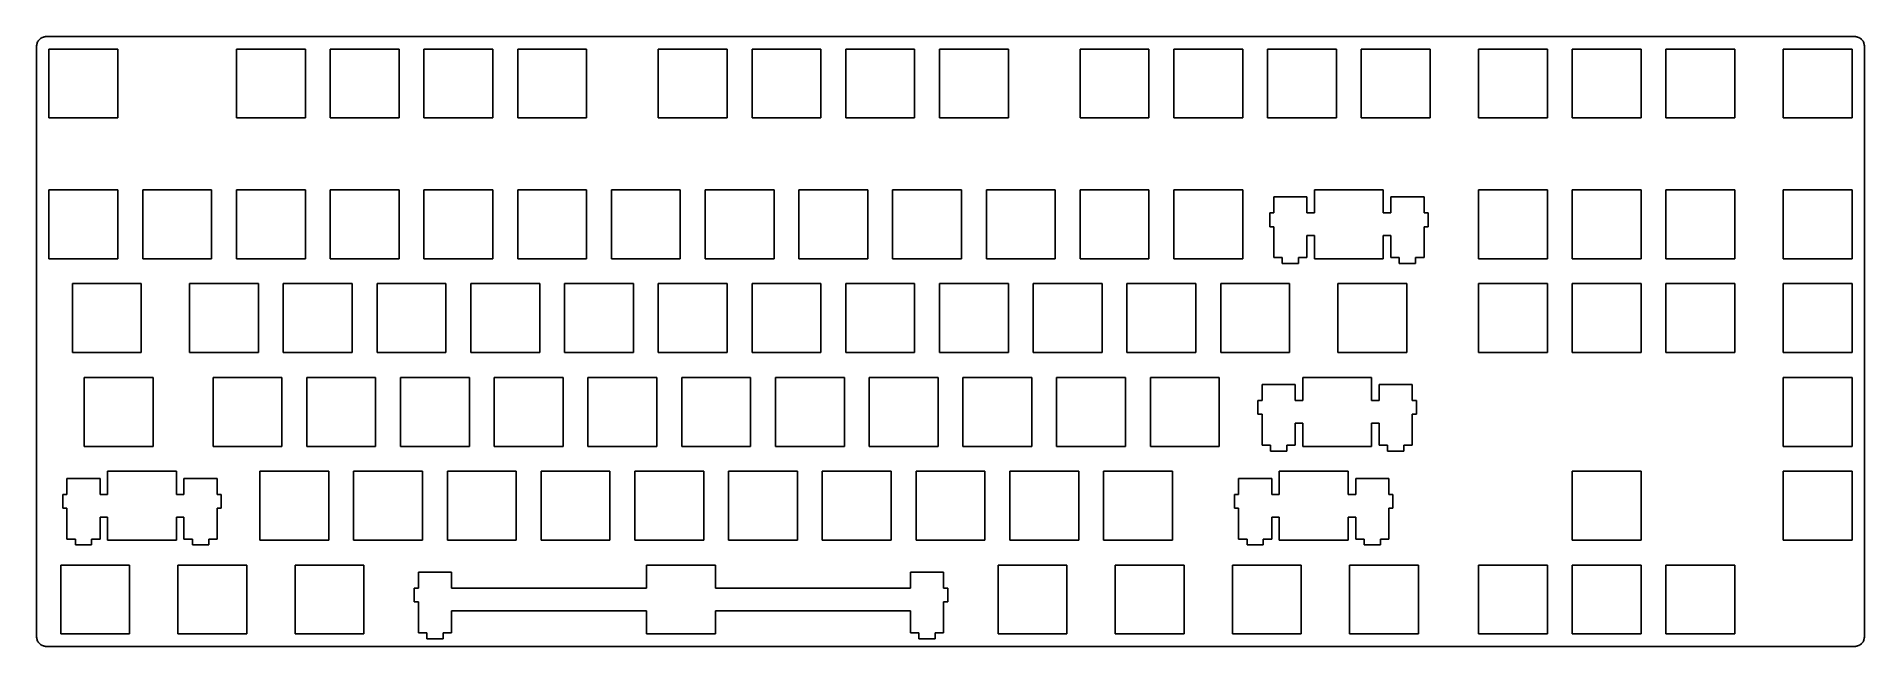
# Model space of a CAD drawing. Extents: x 0 to 372, y 0 to 124.
import ezdxf

# ---------------------------------------------------------------- set-up
doc = ezdxf.new("R2010")
doc.units = 0
doc.layers.get('0').update_dxf_attribs({"linetype": 'CONTINUOUS'})

msp = doc.modelspace()

# ---------------------------------------------------------------- linework, layer by layer
at = {"color": 0}
for p, q in [((0.150206, 122.549), (0.192925, 122.702)), ((0.192925, 122.702), (0.248047, 122.848)), ((0.248047, 122.848), (0.312815, 122.99)), ((0.312815, 122.99), (0.389985, 123.128)), ((0.389985, 123.128), (0.4768, 123.259)), ((0.4768, 123.259), (0.574643, 123.381)), ((0.574643, 123.381), (0.680752, 123.497)), ((0.680752, 123.497), (0.796505, 123.603)), ((0.796505, 123.603), (0.919152, 123.701)), ((0.919152, 123.701), (1.05006, 123.788)), ((1.05006, 123.788), (1.18787, 123.865)), ((1.18787, 123.865), (1.32981, 123.93)), ((1.32981, 123.93), (1.47588, 123.985)), ((1.47588, 123.985), (1.62884, 124.027)), ((1.62884, 124.027), (1.7818, 124.058)), ((1.7818, 124.058), (1.9389, 124.076)), ((1.9389, 124.076), (2.096, 124.083)), ((2.096, 124.083), (369.574, 124.083)), ((369.574, 124.083), (369.729, 124.076)), ((369.729, 124.076), (369.884, 124.058)), ((369.884, 124.058), (370.039, 124.027)), ((370.039, 124.027), (370.191, 123.985)), ((370.191, 123.985), (370.336, 123.93)), ((370.336, 123.93), (370.48, 123.865)), ((370.48, 123.865), (370.614, 123.788)), ((370.614, 123.788), (370.745, 123.701)), ((370.745, 123.701), (370.872, 123.603)), ((370.872, 123.603), (370.985, 123.497)), ((370.985, 123.497), (371.09, 123.381)), ((371.09, 123.381), (371.189, 123.259)), ((371.189, 123.259), (371.277, 123.128)), ((371.277, 123.128), (371.355, 122.99)), ((371.355, 122.99), (371.419, 122.848)), ((371.419, 122.848), (371.475, 122.702)), ((371.475, 122.702), (371.514, 122.549)), ((0.095085, 122.082), (0.101975, 122.239)), ((0.095085, 2.25585), (0.095085, 122.082)), ((0.101975, 122.239), (0.119889, 122.396)), ((0.119889, 122.396), (0.150206, 122.549)), ((2.62103, 121.557), (16.6205, 121.557)), ((2.62103, 107.557), (2.62103, 121.557)), ((16.6205, 121.557), (16.6205, 107.557)), ((40.7211, 121.557), (54.7204, 121.557)), ((40.7211, 107.557), (40.7211, 121.557)), ((54.7204, 121.557), (54.7204, 107.557)), ((59.7711, 121.557), (73.7704, 121.557)), ((59.7711, 107.557), (59.7711, 121.557)), ((73.7704, 121.557), (73.7704, 107.557)), ((78.8211, 121.557), (92.8204, 121.557)), ((78.8211, 107.557), (78.8211, 121.557)), ((92.8204, 121.557), (92.8204, 107.557)), ((97.8697, 121.557), (111.869, 121.557)), ((97.8697, 107.557), (97.8697, 121.557)), ((111.869, 121.557), (111.869, 107.557)), ((126.446, 121.557), (140.445, 121.557)), ((126.446, 107.557), (126.446, 121.557)), ((140.445, 121.557), (140.445, 107.557)), ((145.496, 121.557), (159.495, 121.557)), ((145.496, 107.557), (145.496, 121.557)), ((159.495, 121.557), (159.495, 107.557)), ((164.546, 121.557), (178.545, 121.557)), ((164.546, 107.557), (164.546, 121.557)), ((178.545, 121.557), (178.545, 107.557)), ((183.596, 121.557), (197.595, 121.557)), ((183.596, 107.557), (183.596, 121.557)), ((197.595, 121.557), (197.595, 107.557)), ((212.171, 121.557), (226.17, 121.557)), ((212.171, 107.557), (212.171, 121.557)), ((226.17, 121.557), (226.17, 107.557)), ((231.221, 121.557), (245.22, 121.557)), ((231.221, 107.557), (231.221, 121.557)), ((245.22, 121.557), (245.22, 107.557)), ((250.271, 121.557), (264.27, 121.557)), ((250.271, 107.557), (250.271, 121.557)), ((264.27, 121.557), (264.27, 107.557)), ((269.321, 121.557), (283.32, 121.557)), ((269.321, 107.557), (269.321, 121.557)), ((283.32, 121.557), (283.32, 107.557)), ((293.132, 121.557), (307.133, 121.557)), ((293.132, 107.557), (293.132, 121.557)), ((307.133, 121.557), (307.133, 107.557)), ((312.182, 121.557), (326.183, 121.557)), ((312.182, 107.557), (312.182, 121.557)), ((326.183, 121.557), (326.183, 107.557)), ((331.232, 121.557), (345.233, 121.557)), ((331.232, 107.557), (331.232, 121.557)), ((345.233, 121.557), (345.233, 107.557)), ((355.046, 121.557), (369.044, 121.557)), ((355.046, 107.557), (355.046, 121.557)), ((369.044, 121.557), (369.044, 107.557)), ((371.514, 122.549), (371.546, 122.396)), ((371.546, 122.396), (371.563, 122.239)), ((371.563, 122.239), (371.57, 122.082)), ((371.57, 122.082), (371.57, 2.25585)), ((16.6205, 107.557), (2.62103, 107.557)), ((54.7204, 107.557), (40.7211, 107.557)), ((73.7704, 107.557), (59.7711, 107.557)), ((92.8204, 107.557), (78.8211, 107.557)), ((111.869, 107.557), (97.8697, 107.557)), ((140.445, 107.557), (126.446, 107.557)), ((159.495, 107.557), (145.496, 107.557)), ((178.545, 107.557), (164.546, 107.557)), ((197.595, 107.557), (183.596, 107.557)), ((226.17, 107.557), (212.171, 107.557)), ((245.22, 107.557), (231.221, 107.557)), ((264.27, 107.557), (250.271, 107.557)), ((283.32, 107.557), (269.321, 107.557)), ((307.133, 107.557), (293.132, 107.557)), ((326.183, 107.557), (312.182, 107.557)), ((345.233, 107.557), (331.232, 107.557)), ((369.044, 107.557), (355.046, 107.557)), ((2.62103, 92.9816), (16.6205, 92.9816)), ((2.62103, 78.9824), (2.62103, 92.9816)), ((16.6205, 92.9816), (16.6205, 78.9824)), ((21.671, 92.9816), (35.6704, 92.9816)), ((21.671, 78.9824), (21.671, 92.9816)), ((35.6704, 92.9816), (35.6704, 78.9824)), ((40.7211, 92.9816), (54.7204, 92.9816)), ((40.7211, 78.9824), (40.7211, 92.9816)), ((54.7204, 92.9816), (54.7204, 78.9824)), ((59.7711, 92.9816), (73.7704, 92.9816)), ((59.7711, 78.9824), (59.7711, 92.9816)), ((73.7704, 92.9816), (73.7704, 78.9824)), ((78.8211, 92.9816), (92.8204, 92.9816)), ((78.8211, 78.9824), (78.8211, 92.9816)), ((92.8204, 92.9816), (92.8204, 78.9824)), ((97.8697, 92.9816), (111.869, 92.9816)), ((97.8697, 78.9824), (97.8697, 92.9816)), ((111.869, 92.9816), (111.869, 78.9824)), ((116.92, 92.9816), (130.92, 92.9816)), ((116.92, 78.9824), (116.92, 92.9816)), ((130.92, 92.9816), (130.92, 78.9824)), ((135.971, 92.9816), (149.97, 92.9816)), ((135.971, 78.9824), (135.971, 92.9816)), ((149.97, 92.9816), (149.97, 78.9824)), ((155.021, 92.9816), (169.02, 92.9816)), ((155.021, 78.9824), (155.021, 92.9816)), ((169.02, 92.9816), (169.02, 78.9824)), ((174.071, 92.9816), (188.07, 92.9816)), ((174.071, 78.9824), (174.071, 92.9816)), ((188.07, 92.9816), (188.07, 78.9824)), ((193.121, 92.9816), (207.12, 92.9816)), ((193.121, 78.9824), (193.121, 92.9816)), ((207.12, 92.9816), (207.12, 78.9824)), ((212.171, 92.9816), (226.17, 92.9816)), ((212.171, 78.9824), (212.171, 92.9816)), ((226.17, 92.9816), (226.17, 78.9824)), ((231.221, 92.9816), (245.22, 92.9816)), ((231.221, 78.9824), (231.221, 92.9816)), ((245.22, 92.9816), (245.22, 78.9824)), ((259.796, 92.9816), (259.796, 88.2826)), ((273.795, 92.9816), (259.796, 92.9816)), ((273.795, 88.2826), (273.795, 92.9816)), ((293.132, 92.9816), (307.133, 92.9816)), ((293.132, 78.9824), (293.132, 92.9816)), ((307.133, 92.9816), (307.133, 78.9824)), ((312.182, 92.9816), (326.183, 92.9816)), ((312.182, 78.9824), (312.182, 92.9816)), ((326.183, 92.9816), (326.183, 78.9824)), ((331.232, 92.9816), (345.233, 92.9816)), ((331.232, 78.9824), (331.232, 92.9816)), ((345.233, 92.9816), (345.233, 78.9824)), ((355.046, 92.9816), (369.044, 92.9816)), ((355.046, 78.9824), (355.046, 92.9816)), ((369.044, 92.9816), (369.044, 78.9824)), ((258.27, 91.5127), (251.521, 91.5127)), ((251.521, 91.5127), (251.521, 88.2826)), ((258.27, 88.2826), (258.27, 91.5127)), ((282.071, 91.5127), (275.321, 91.5127)), ((275.321, 91.5127), (275.321, 88.2826)), ((282.071, 88.2826), (282.071, 91.5127)), ((251.521, 88.2826), (250.696, 88.2826)), ((250.696, 88.2826), (250.696, 85.4826)), ((250.696, 85.4826), (251.521, 85.4826)), ((251.521, 85.4826), (251.521, 79.2124)), ((259.796, 88.2826), (258.27, 88.2826)), ((275.321, 88.2826), (273.795, 88.2826)), ((282.896, 88.2826), (282.071, 88.2826)), ((282.071, 79.2124), (282.071, 85.4826)), ((282.071, 85.4826), (282.896, 85.4826)), ((282.896, 85.4826), (282.896, 88.2826)), ((258.27, 79.2124), (258.27, 83.6828)), ((258.27, 83.6828), (259.796, 83.6828)), ((259.796, 83.6828), (259.796, 78.9824)), ((273.795, 78.9824), (273.795, 83.6828)), ((273.795, 83.6828), (275.321, 83.6828)), ((275.321, 83.6828), (275.321, 79.2124)), ((16.6205, 78.9824), (2.62103, 78.9824)), ((35.6704, 78.9824), (21.671, 78.9824)), ((54.7204, 78.9824), (40.7211, 78.9824)), ((73.7704, 78.9824), (59.7711, 78.9824)), ((92.8204, 78.9824), (78.8211, 78.9824)), ((111.869, 78.9824), (97.8697, 78.9824)), ((130.92, 78.9824), (116.92, 78.9824)), ((149.97, 78.9824), (135.971, 78.9824)), ((169.02, 78.9824), (155.021, 78.9824)), ((188.07, 78.9824), (174.071, 78.9824)), ((207.12, 78.9824), (193.121, 78.9824)), ((226.17, 78.9824), (212.171, 78.9824)), ((245.22, 78.9824), (231.221, 78.9824)), ((251.521, 79.2124), (253.245, 79.2124)), ((253.245, 79.2124), (253.245, 78.0122)), ((253.245, 78.0122), (256.545, 78.0122)), ((256.545, 78.0122), (256.545, 79.2124)), ((256.545, 79.2124), (258.27, 79.2124)), ((259.796, 78.9824), (273.795, 78.9824)), ((275.321, 79.2124), (277.045, 79.2124)), ((277.045, 79.2124), (277.045, 78.0122)), ((277.045, 78.0122), (280.345, 78.0122)), ((280.345, 78.0122), (280.345, 79.2124)), ((280.345, 79.2124), (282.071, 79.2124)), ((307.133, 78.9824), (293.132, 78.9824)), ((326.183, 78.9824), (312.182, 78.9824)), ((345.233, 78.9824), (331.232, 78.9824)), ((369.044, 78.9824), (355.046, 78.9824)), ((7.38216, 73.9316), (21.383, 73.9316)), ((7.38216, 59.9324), (7.38216, 73.9316)), ((21.383, 73.9316), (21.383, 59.9324)), ((31.196, 73.9316), (45.1954, 73.9316)), ((31.196, 59.9324), (31.196, 73.9316)), ((45.1954, 73.9316), (45.1954, 59.9324)), ((50.2461, 73.9316), (64.2454, 73.9316)), ((50.2461, 59.9324), (50.2461, 73.9316)), ((64.2454, 73.9316), (64.2454, 59.9324)), ((69.2961, 73.9316), (83.2954, 73.9316)), ((69.2961, 59.9324), (69.2961, 73.9316)), ((83.2954, 73.9316), (83.2954, 59.9324)), ((88.3461, 73.9316), (102.345, 73.9316)), ((88.3461, 59.9324), (88.3461, 73.9316)), ((102.345, 73.9316), (102.345, 59.9324)), ((107.396, 73.9316), (121.395, 73.9316)), ((107.396, 59.9324), (107.396, 73.9316)), ((121.395, 73.9316), (121.395, 59.9324)), ((126.446, 73.9316), (140.445, 73.9316)), ((126.446, 59.9324), (126.446, 73.9316)), ((140.445, 73.9316), (140.445, 59.9324)), ((145.496, 73.9316), (159.495, 73.9316)), ((145.496, 59.9324), (145.496, 73.9316)), ((159.495, 73.9316), (159.495, 59.9324)), ((164.546, 73.9316), (178.545, 73.9316)), ((164.546, 59.9324), (164.546, 73.9316)), ((178.545, 73.9316), (178.545, 59.9324)), ((183.596, 73.9316), (197.595, 73.9316)), ((183.596, 59.9324), (183.596, 73.9316)), ((197.595, 73.9316), (197.595, 59.9324)), ((202.646, 73.9316), (216.645, 73.9316)), ((202.646, 59.9324), (202.646, 73.9316)), ((216.645, 73.9316), (216.645, 59.9324)), ((221.696, 73.9316), (235.695, 73.9316)), ((221.696, 59.9324), (221.696, 73.9316)), ((235.695, 73.9316), (235.695, 59.9324)), ((240.746, 73.9316), (254.744, 73.9316)), ((240.746, 59.9324), (240.746, 73.9316)), ((254.744, 73.9316), (254.744, 59.9324)), ((264.557, 73.9316), (278.558, 73.9316)), ((264.557, 59.9324), (264.557, 73.9316)), ((278.558, 73.9316), (278.558, 59.9324)), ((293.132, 73.9316), (307.133, 73.9316)), ((293.132, 59.9324), (293.132, 73.9316)), ((307.133, 73.9316), (307.133, 59.9324)), ((312.182, 73.9316), (326.183, 73.9316)), ((312.182, 59.9324), (312.182, 73.9316)), ((326.183, 73.9316), (326.183, 59.9324)), ((331.232, 73.9316), (345.233, 73.9316)), ((331.232, 59.9324), (331.232, 73.9316)), ((345.233, 73.9316), (345.233, 59.9324)), ((355.046, 73.9316), (369.044, 73.9316)), ((355.046, 59.9324), (355.046, 73.9316)), ((369.044, 73.9316), (369.044, 59.9324)), ((21.383, 59.9324), (7.38216, 59.9324)), ((45.1954, 59.9324), (31.196, 59.9324)), ((64.2454, 59.9324), (50.2461, 59.9324)), ((83.2954, 59.9324), (69.2961, 59.9324)), ((102.345, 59.9324), (88.3461, 59.9324)), ((121.395, 59.9324), (107.396, 59.9324)), ((140.445, 59.9324), (126.446, 59.9324)), ((159.495, 59.9324), (145.496, 59.9324)), ((178.545, 59.9324), (164.546, 59.9324)), ((197.595, 59.9324), (183.596, 59.9324)), ((216.645, 59.9324), (202.646, 59.9324)), ((235.695, 59.9324), (221.696, 59.9324)), ((254.744, 59.9324), (240.746, 59.9324)), ((278.558, 59.9324), (264.557, 59.9324)), ((307.133, 59.9324), (293.132, 59.9324)), ((326.183, 59.9324), (312.182, 59.9324)), ((345.233, 59.9324), (331.232, 59.9324)), ((369.044, 59.9324), (355.046, 59.9324)), ((9.76341, 54.8816), (23.7629, 54.8816)), ((9.76341, 40.8824), (9.76341, 54.8816)), ((23.7629, 54.8816), (23.7629, 40.8824)), ((35.9572, 54.8816), (49.9579, 54.8816)), ((35.9572, 40.8824), (35.9572, 54.8816)), ((49.9579, 54.8816), (49.9579, 40.8824)), ((55.0072, 54.8816), (69.0079, 54.8816)), ((55.0072, 40.8824), (55.0072, 54.8816)), ((69.0079, 54.8816), (69.0079, 40.8824)), ((74.0572, 54.8816), (88.0579, 54.8816)), ((74.0572, 40.8824), (74.0572, 54.8816)), ((88.0579, 54.8816), (88.0579, 40.8824)), ((93.1072, 54.8816), (107.108, 54.8816)), ((93.1072, 40.8824), (93.1072, 54.8816)), ((107.108, 54.8816), (107.108, 40.8824)), ((112.157, 54.8816), (126.158, 54.8816)), ((112.157, 40.8824), (112.157, 54.8816)), ((126.158, 54.8816), (126.158, 40.8824)), ((131.207, 54.8816), (145.208, 54.8816)), ((131.207, 40.8824), (131.207, 54.8816)), ((145.208, 54.8816), (145.208, 40.8824)), ((150.257, 54.8816), (164.258, 54.8816)), ((150.257, 40.8824), (150.257, 54.8816)), ((164.258, 54.8816), (164.258, 40.8824)), ((169.307, 54.8816), (183.308, 54.8816)), ((169.307, 40.8824), (169.307, 54.8816)), ((183.308, 54.8816), (183.308, 40.8824)), ((188.357, 54.8816), (202.358, 54.8816)), ((188.357, 40.8824), (188.357, 54.8816)), ((202.358, 54.8816), (202.358, 40.8824)), ((207.407, 54.8816), (221.408, 54.8816)), ((207.407, 40.8824), (207.407, 54.8816)), ((221.408, 54.8816), (221.408, 40.8824)), ((226.457, 54.8816), (240.458, 54.8816)), ((226.457, 40.8824), (226.457, 54.8816)), ((240.458, 54.8816), (240.458, 40.8824)), ((255.888, 53.4127), (249.138, 53.4127)), ((249.138, 53.4127), (249.138, 50.1826)), ((255.888, 50.1826), (255.888, 53.4127)), ((257.413, 54.8816), (257.413, 50.1826)), ((271.413, 54.8816), (257.413, 54.8816)), ((271.413, 50.1826), (271.413, 54.8816)), ((279.688, 53.4127), (272.939, 53.4127)), ((272.939, 53.4127), (272.939, 50.1826)), ((279.688, 50.1826), (279.688, 53.4127)), ((355.046, 54.8816), (369.044, 54.8816)), ((355.046, 40.8824), (355.046, 54.8816)), ((369.044, 54.8816), (369.044, 40.8824)), ((249.138, 50.1826), (248.313, 50.1826)), ((248.313, 50.1826), (248.313, 47.3826)), ((257.413, 50.1826), (255.888, 50.1826)), ((272.939, 50.1826), (271.413, 50.1826)), ((280.513, 50.1826), (279.688, 50.1826)), ((280.513, 47.3826), (280.513, 50.1826)), ((248.313, 47.3826), (249.138, 47.3826)), ((249.138, 47.3826), (249.138, 41.1124)), ((255.888, 41.1124), (255.888, 45.5828)), ((255.888, 45.5828), (257.413, 45.5828)), ((257.413, 45.5828), (257.413, 40.8824)), ((271.413, 40.8824), (271.413, 45.5828)), ((271.413, 45.5828), (272.939, 45.5828)), ((272.939, 45.5828), (272.939, 41.1124)), ((279.688, 41.1124), (279.688, 47.3826)), ((279.688, 47.3826), (280.513, 47.3826)), ((23.7629, 40.8824), (9.76341, 40.8824)), ((49.9579, 40.8824), (35.9572, 40.8824)), ((69.0079, 40.8824), (55.0072, 40.8824)), ((88.0579, 40.8824), (74.0572, 40.8824)), ((107.108, 40.8824), (93.1072, 40.8824)), ((126.158, 40.8824), (112.157, 40.8824)), ((145.208, 40.8824), (131.207, 40.8824)), ((164.258, 40.8824), (150.257, 40.8824)), ((183.308, 40.8824), (169.307, 40.8824)), ((202.358, 40.8824), (188.357, 40.8824)), ((221.408, 40.8824), (207.407, 40.8824)), ((240.458, 40.8824), (226.457, 40.8824)), ((249.138, 41.1124), (250.863, 41.1124)), ((250.863, 41.1124), (250.863, 39.9122)), ((254.163, 39.9122), (254.163, 41.1124)), ((254.163, 41.1124), (255.888, 41.1124)), ((257.413, 40.8824), (271.413, 40.8824)), ((272.939, 41.1124), (274.664, 41.1124)), ((274.664, 41.1124), (274.664, 39.9122)), ((277.964, 39.9122), (277.964, 41.1124)), ((277.964, 41.1124), (279.688, 41.1124)), ((369.044, 40.8824), (355.046, 40.8824)), ((250.863, 39.9122), (254.163, 39.9122)), ((274.664, 39.9122), (277.964, 39.9122)), ((13.0018, 34.3628), (6.25217, 34.3628)), ((6.25217, 34.3628), (6.25217, 31.1326)), ((13.0018, 31.1326), (13.0018, 34.3628)), ((14.5259, 35.8316), (14.5259, 31.1326)), ((28.5268, 35.8316), (14.5259, 35.8316)), ((28.5268, 31.1326), (28.5268, 35.8316)), ((36.8018, 34.3628), (30.0509, 34.3628)), ((30.0509, 34.3628), (30.0509, 31.1326)), ((36.8018, 31.1326), (36.8018, 34.3628)), ((45.4822, 35.8316), (59.4829, 35.8316)), ((45.4822, 21.8323), (45.4822, 35.8316)), ((59.4829, 35.8316), (59.4829, 21.8323)), ((64.5322, 35.8316), (78.5329, 35.8316)), ((64.5322, 21.8323), (64.5322, 35.8316)), ((78.5329, 35.8316), (78.5329, 21.8323)), ((83.5822, 35.8316), (97.5829, 35.8316)), ((83.5822, 21.8323), (83.5822, 35.8316)), ((97.5829, 35.8316), (97.5829, 21.8323)), ((102.632, 35.8316), (116.633, 35.8316)), ((102.632, 21.8323), (102.632, 35.8316)), ((116.633, 35.8316), (116.633, 21.8323)), ((121.682, 35.8316), (135.683, 35.8316)), ((121.682, 21.8323), (121.682, 35.8316)), ((135.683, 35.8316), (135.683, 21.8323)), ((140.732, 35.8316), (154.733, 35.8316)), ((140.732, 21.8323), (140.732, 35.8316)), ((154.733, 35.8316), (154.733, 21.8323)), ((159.782, 35.8316), (173.783, 35.8316)), ((159.782, 21.8323), (159.782, 35.8316)), ((173.783, 35.8316), (173.783, 21.8323)), ((178.832, 35.8316), (192.833, 35.8316)), ((178.832, 21.8323), (178.832, 35.8316)), ((192.833, 35.8316), (192.833, 21.8323)), ((197.882, 35.8316), (211.883, 35.8316)), ((197.882, 21.8323), (197.882, 35.8316)), ((211.883, 35.8316), (211.883, 21.8323)), ((216.932, 35.8316), (230.933, 35.8316)), ((216.932, 21.8323), (216.932, 35.8316)), ((230.933, 35.8316), (230.933, 21.8323)), ((251.127, 34.3628), (244.377, 34.3628)), ((244.377, 34.3628), (244.377, 31.1326)), ((251.127, 31.1326), (251.127, 34.3628)), ((252.651, 35.8316), (252.651, 31.1326)), ((266.652, 35.8316), (252.651, 35.8316)), ((266.652, 31.1326), (266.652, 35.8316)), ((274.927, 34.3628), (268.176, 34.3628)), ((268.176, 34.3628), (268.176, 31.1326)), ((274.927, 31.1326), (274.927, 34.3628)), ((312.182, 35.8316), (326.183, 35.8316)), ((312.182, 21.8323), (312.182, 35.8316)), ((326.183, 35.8316), (326.183, 21.8323)), ((355.046, 35.8316), (369.044, 35.8316)), ((355.046, 21.8323), (355.046, 35.8316)), ((369.044, 35.8316), (369.044, 21.8323)), ((6.25217, 31.1326), (5.42671, 31.1326)), ((5.42671, 31.1326), (5.42671, 28.3325)), ((14.5259, 31.1326), (13.0018, 31.1326)), ((30.0509, 31.1326), (28.5268, 31.1326)), ((37.6259, 31.1326), (36.8018, 31.1326)), ((37.6259, 28.3325), (37.6259, 31.1326)), ((244.377, 31.1326), (243.552, 31.1326)), ((243.552, 31.1326), (243.552, 28.3325)), ((252.651, 31.1326), (251.127, 31.1326)), ((268.176, 31.1326), (266.652, 31.1326)), ((275.751, 31.1326), (274.927, 31.1326)), ((275.751, 28.3325), (275.751, 31.1326)), ((5.42671, 28.3325), (6.25217, 28.3325)), ((6.25217, 28.3325), (6.25217, 22.0624)), ((13.0018, 22.0624), (13.0018, 26.5327)), ((13.0018, 26.5327), (14.5259, 26.5327)), ((14.5259, 26.5327), (14.5259, 21.8323)), ((28.5268, 21.8323), (28.5268, 26.5327)), ((28.5268, 26.5327), (30.0509, 26.5327)), ((30.0509, 26.5327), (30.0509, 22.0624)), ((36.8018, 22.0624), (36.8018, 28.3325)), ((36.8018, 28.3325), (37.6259, 28.3325)), ((243.552, 28.3325), (244.377, 28.3325)), ((244.377, 28.3325), (244.377, 22.0624)), ((251.127, 22.0624), (251.127, 26.5327)), ((251.127, 26.5327), (252.651, 26.5327)), ((252.651, 26.5327), (252.651, 21.8323)), ((266.652, 21.8323), (266.652, 26.5327)), ((266.652, 26.5327), (268.176, 26.5327)), ((268.176, 26.5327), (268.176, 22.0624)), ((274.927, 22.0624), (274.927, 28.3325)), ((274.927, 28.3325), (275.751, 28.3325)), ((6.25217, 22.0624), (7.97609, 22.0624)), ((7.97609, 22.0624), (7.97609, 20.8621)), ((7.97609, 20.8621), (11.2765, 20.8621)), ((11.2765, 20.8621), (11.2765, 22.0624)), ((11.2765, 22.0624), (13.0018, 22.0624)), ((14.5259, 21.8323), (28.5268, 21.8323)), ((30.0509, 22.0624), (31.7762, 22.0624)), ((31.7762, 22.0624), (31.7762, 20.8621)), ((31.7762, 20.8621), (35.0766, 20.8621)), ((35.0766, 20.8621), (35.0766, 22.0624)), ((35.0766, 22.0624), (36.8018, 22.0624)), ((59.4829, 21.8323), (45.4822, 21.8323)), ((78.5329, 21.8323), (64.5322, 21.8323)), ((97.5829, 21.8323), (83.5822, 21.8323)), ((116.633, 21.8323), (102.632, 21.8323)), ((135.683, 21.8323), (121.682, 21.8323)), ((154.733, 21.8323), (140.732, 21.8323)), ((173.783, 21.8323), (159.782, 21.8323)), ((192.833, 21.8323), (178.832, 21.8323)), ((211.883, 21.8323), (197.882, 21.8323)), ((230.933, 21.8323), (216.932, 21.8323)), ((244.377, 22.0624), (246.101, 22.0624)), ((246.101, 22.0624), (246.101, 20.8621)), ((246.101, 20.8621), (249.402, 20.8621)), ((249.402, 20.8621), (249.402, 22.0624)), ((249.402, 22.0624), (251.127, 22.0624)), ((252.651, 21.8323), (266.652, 21.8323)), ((268.176, 22.0624), (269.901, 22.0624)), ((269.901, 22.0624), (269.901, 20.8621)), ((269.901, 20.8621), (273.202, 20.8621)), ((273.202, 20.8621), (273.202, 22.0624)), ((273.202, 22.0624), (274.927, 22.0624)), ((326.183, 21.8323), (312.182, 21.8323)), ((369.044, 21.8323), (355.046, 21.8323)), ((5.00091, 16.7817), (19.0018, 16.7817)), ((5.00091, 2.78226), (5.00091, 16.7817)), ((19.0018, 16.7817), (19.0018, 2.78226)), ((28.8134, 16.7817), (42.8128, 16.7817)), ((28.8134, 2.78226), (28.8134, 16.7817)), ((42.8128, 16.7817), (42.8128, 2.78226)), ((52.626, 16.7817), (66.6267, 16.7817)), ((52.626, 2.78226), (52.626, 16.7817)), ((66.6267, 16.7817), (66.6267, 2.78226)), ((84.4381, 15.3128), (77.6884, 15.3128)), ((77.6884, 15.3128), (77.6884, 12.0826)), ((84.4381, 12.0826), (84.4381, 15.3128)), ((124.062, 16.7817), (124.062, 12.0826)), ((138.063, 16.7817), (124.062, 16.7817)), ((138.063, 12.0826), (138.063, 16.7817)), ((184.438, 15.3128), (177.689, 15.3128)), ((177.689, 15.3128), (177.689, 12.0826)), ((184.438, 12.0826), (184.438, 15.3128)), ((195.501, 16.7817), (209.502, 16.7817)), ((195.501, 2.78226), (195.501, 16.7817)), ((209.502, 16.7817), (209.502, 2.78226)), ((219.313, 16.7817), (233.313, 16.7817)), ((219.313, 2.78226), (219.313, 16.7817)), ((233.313, 16.7817), (233.313, 2.78226)), ((243.126, 16.7817), (257.127, 16.7817)), ((243.126, 2.78226), (243.126, 16.7817)), ((257.127, 16.7817), (257.127, 2.78226)), ((266.938, 16.7817), (280.938, 16.7817)), ((266.938, 2.78226), (266.938, 16.7817)), ((280.938, 16.7817), (280.938, 2.78226)), ((293.132, 16.7817), (307.133, 16.7817)), ((293.132, 2.78226), (293.132, 16.7817)), ((307.133, 16.7817), (307.133, 2.78226)), ((312.182, 16.7817), (326.183, 16.7817)), ((312.182, 2.78226), (312.182, 16.7817)), ((326.183, 16.7817), (326.183, 2.78226)), ((331.232, 16.7817), (345.233, 16.7817)), ((331.232, 2.78226), (331.232, 16.7817)), ((345.233, 16.7817), (345.233, 2.78226)), ((77.6884, 12.0826), (76.8629, 12.0826)), ((76.8629, 12.0826), (76.8629, 9.28247)), ((124.062, 12.0826), (84.4381, 12.0826)), ((177.689, 12.0826), (138.063, 12.0826)), ((185.263, 12.0826), (184.438, 12.0826)), ((185.263, 9.28247), (185.263, 12.0826)), ((76.8629, 9.28247), (77.6884, 9.28247)), ((77.6884, 9.28247), (77.6884, 3.01239)), ((84.4381, 3.01239), (84.4381, 7.48273)), ((84.4381, 7.48273), (124.062, 7.48273)), ((124.062, 7.48273), (124.062, 2.78226)), ((138.063, 2.78226), (138.063, 7.48273)), ((138.063, 7.48273), (177.689, 7.48273)), ((177.689, 7.48273), (177.689, 3.01239)), ((184.438, 3.01239), (184.438, 9.28247)), ((184.438, 9.28247), (185.263, 9.28247)), ((0.101975, 2.10013), (0.095085, 2.25585)), ((0.119889, 1.94441), (0.101975, 2.10013)), ((0.150206, 1.79007), (0.119889, 1.94441)), ((0.192925, 1.63849), (0.150206, 1.79007)), ((0.248047, 1.49104), (0.192925, 1.63849)), ((0.312815, 1.3491), (0.248047, 1.49104)), ((0.389985, 1.21267), (0.312815, 1.3491)), ((0.4768, 1.08176), (0.389985, 1.21267)), ((0.574643, 0.957735), (0.4768, 1.08176)), ((0.680752, 0.841982), (0.574643, 0.957735)), ((0.796505, 0.735873), (0.680752, 0.841982)), ((0.919152, 0.63941), (0.796505, 0.735873)), ((1.05006, 0.551215), (0.919152, 0.63941)), ((1.18787, 0.474045), (1.05006, 0.551215)), ((1.32981, 0.409279), (1.18787, 0.474045)), ((1.47588, 0.354157), (1.32981, 0.409279)), ((1.62884, 0.312815), (1.47588, 0.354157)), ((1.7818, 0.282498), (1.62884, 0.312815)), ((1.9389, 0.264583), (1.7818, 0.282498)), ((2.096, 0.256315), (1.9389, 0.264583)), ((369.574, 0.256315), (2.096, 0.256315)), ((19.0018, 2.78226), (5.00091, 2.78226)), ((42.8128, 2.78226), (28.8134, 2.78226)), ((66.6267, 2.78226), (52.626, 2.78226)), ((77.6884, 3.01239), (79.4135, 3.01239)), ((79.4135, 3.01239), (79.4135, 1.81212)), ((79.4135, 1.81212), (82.714, 1.81212)), ((82.714, 1.81212), (82.714, 3.01239)), ((82.714, 3.01239), (84.4381, 3.01239)), ((124.062, 2.78226), (138.063, 2.78226)), ((177.689, 3.01239), (179.414, 3.01239)), ((179.414, 3.01239), (179.414, 1.81212)), ((179.414, 1.81212), (182.714, 1.81212)), ((182.714, 1.81212), (182.714, 3.01239)), ((182.714, 3.01239), (184.438, 3.01239)), ((209.502, 2.78226), (195.501, 2.78226)), ((233.313, 2.78226), (219.313, 2.78226)), ((257.127, 2.78226), (243.126, 2.78226)), ((280.938, 2.78226), (266.938, 2.78226)), ((307.133, 2.78226), (293.132, 2.78226)), ((326.183, 2.78226), (312.182, 2.78226)), ((345.233, 2.78226), (331.232, 2.78226)), ((369.729, 0.264583), (369.574, 0.256315)), ((369.884, 0.282498), (369.729, 0.264583)), ((370.039, 0.312815), (369.884, 0.282498)), ((370.191, 0.354157), (370.039, 0.312815)), ((370.336, 0.409279), (370.191, 0.354157)), ((370.48, 0.474045), (370.336, 0.409279)), ((370.614, 0.551215), (370.48, 0.474045)), ((370.745, 0.63941), (370.614, 0.551215)), ((370.872, 0.735873), (370.745, 0.63941)), ((370.985, 0.841982), (370.872, 0.735873)), ((371.09, 0.957735), (370.985, 0.841982)), ((371.189, 1.08176), (371.09, 0.957735)), ((371.277, 1.21267), (371.189, 1.08176)), ((371.355, 1.3491), (371.277, 1.21267)), ((371.419, 1.49104), (371.355, 1.3491)), ((371.475, 1.63849), (371.419, 1.49104)), ((371.514, 1.79007), (371.475, 1.63849)), ((371.546, 1.94441), (371.514, 1.79007)), ((371.563, 2.10013), (371.546, 1.94441)), ((371.57, 2.25585), (371.563, 2.10013))]:
    msp.add_line(p, q, dxfattribs=at)

doc.saveas('drawing.dxf')
